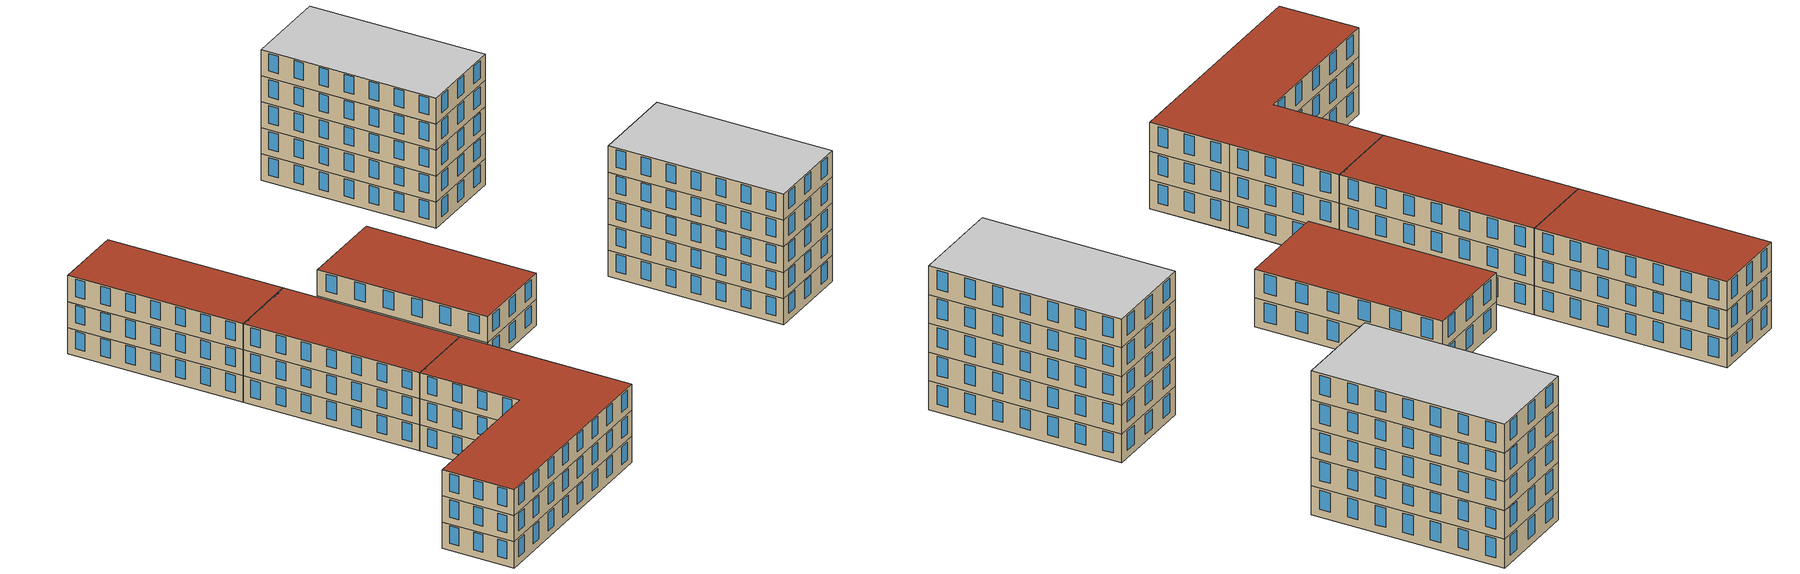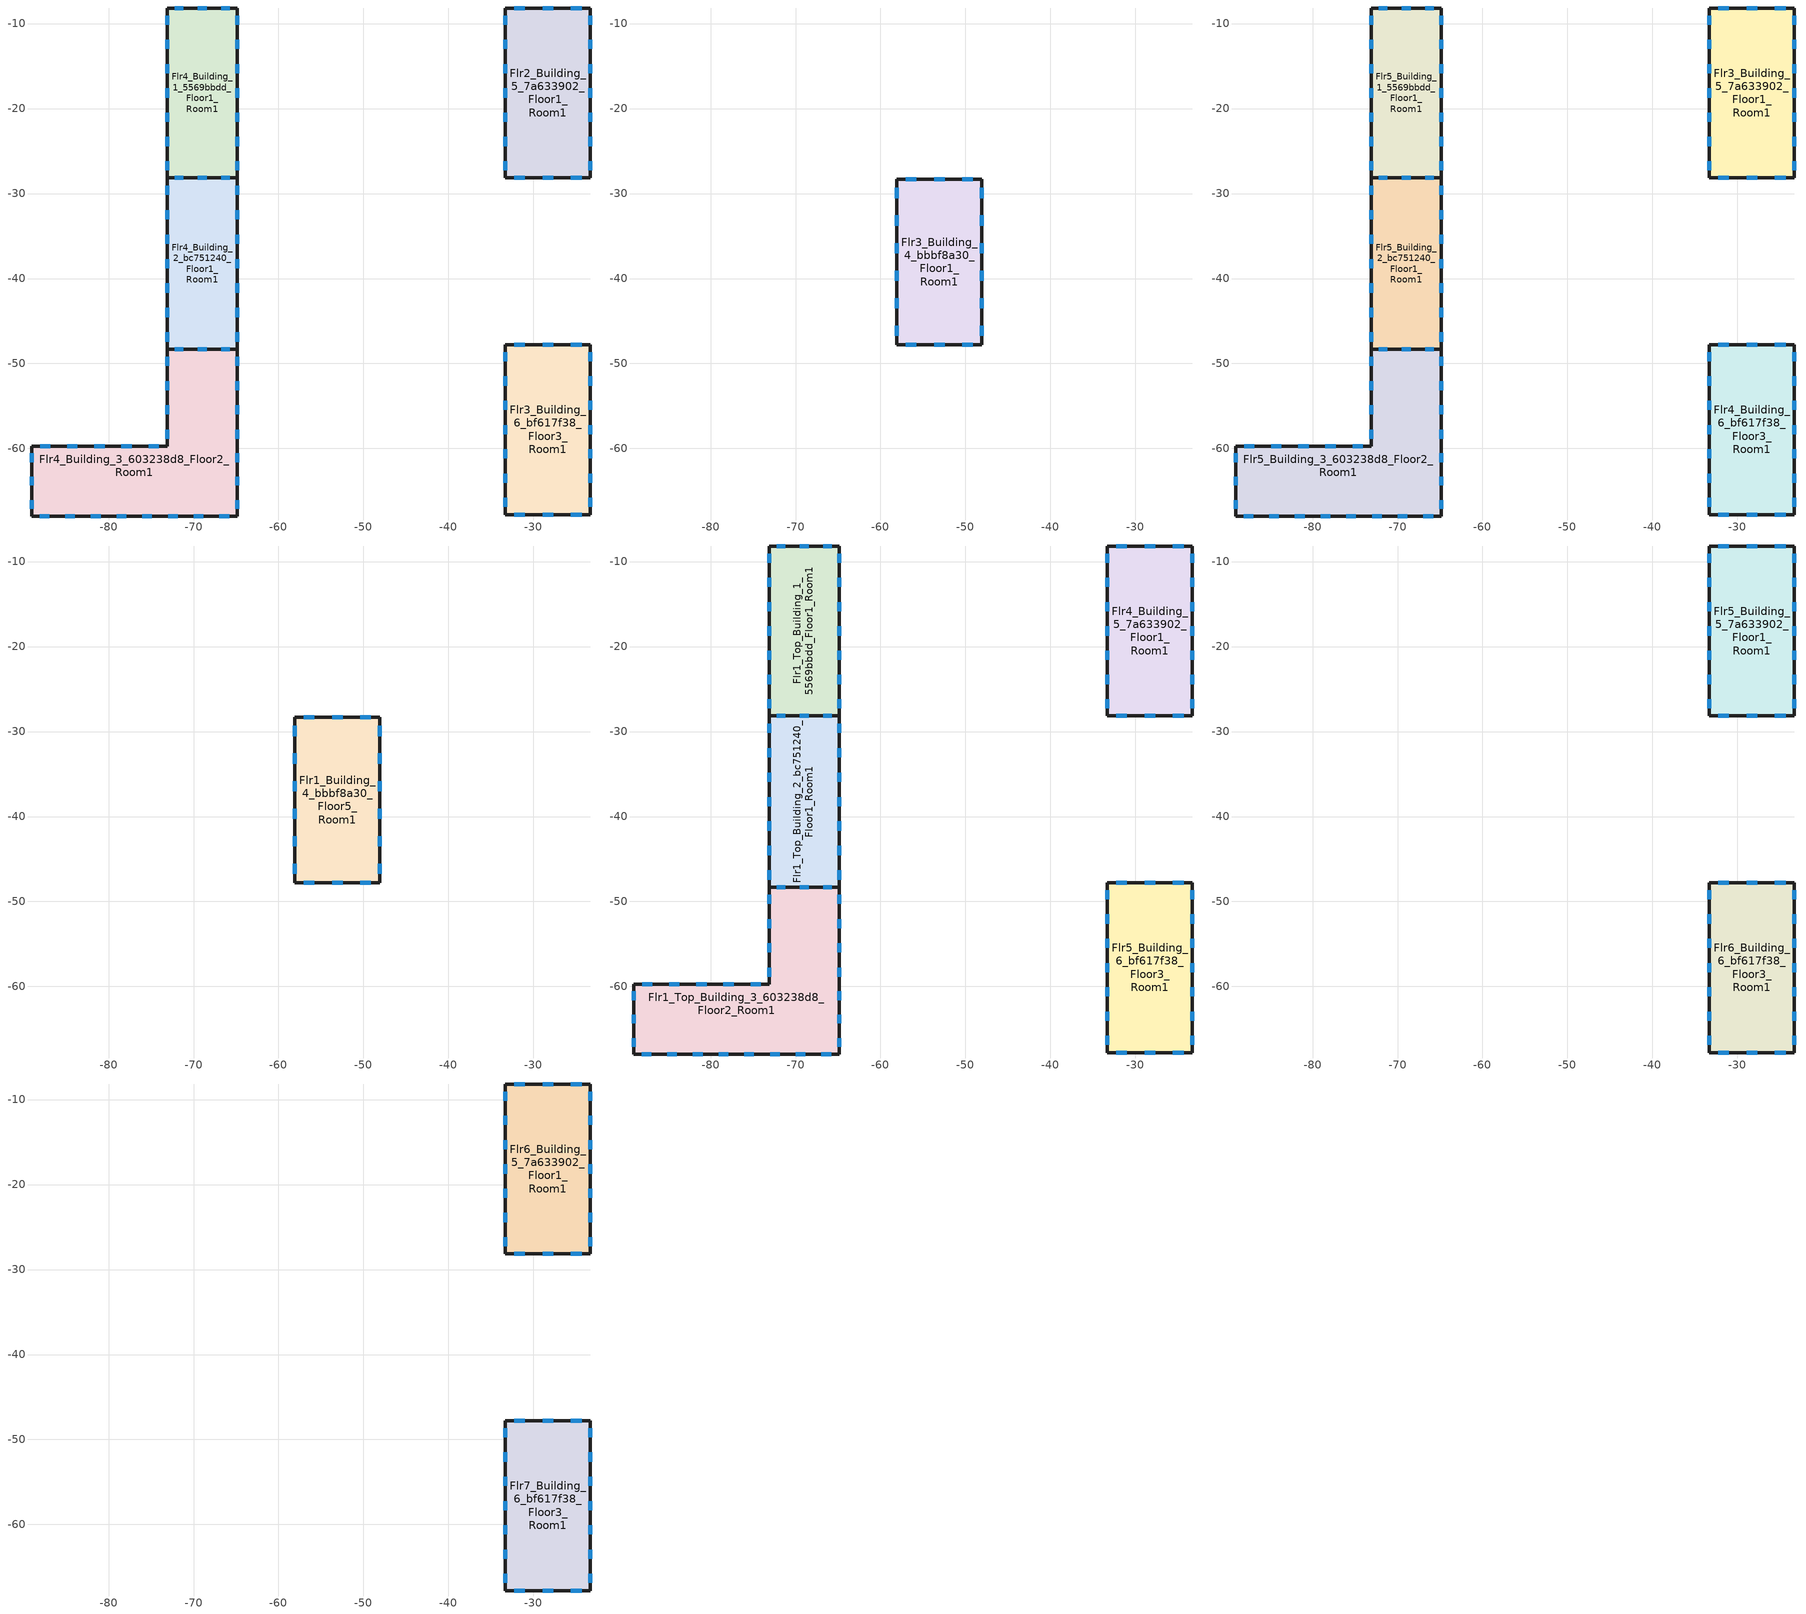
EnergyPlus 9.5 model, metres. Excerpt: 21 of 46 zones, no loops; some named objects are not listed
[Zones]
Flr2_Building_5_7a633902_Floor1_Room1
 floor adiabatic (Generic Interior Floor): -33.29,-8.17 -23.29,-8.17 -23.29,-28.17 -33.29,-28.17 z12
 wall outside (Generic Exterior Wall): -23.29,-8.17 -33.29,-8.17 -33.29,-28.17 -23.29,-28.17 -23.29,-8.17 z12:15
 window (Generic Double Pane): -24.33,-8.17 -25.58,-8.17 / -27.67,-8.17 -28.92,-8.17 / -31,-8.17 -32.25,-8.17 / -33.29,-9.06 -33.29,-10.13 / -33.29,-11.92 -33.29,-12.99 / -33.29,-14.78 -33.29,-15.85 / -33.29,-17.63 -33.29,-18.7 / -33.29,-20.49 -33.29,-21.56 / -33.29,-23.35 -33.29,-24.42 / -33.29,-26.2 -33.29,-27.28 / -32.25,-28.17 -31,-28.17 / -28.92,-28.17 -27.67,-28.17 / -25.58,-28.17 -24.33,-28.17 / -23.29,-27.28 -23.29,-26.2 / -23.29,-24.42 -23.29,-23.35 / -23.29,-21.56 -23.29,-20.49 / -23.29,-18.7 -23.29,-17.63 / -23.29,-15.85 -23.29,-14.78 / -23.29,-12.99 -23.29,-11.92 / -23.29,-10.13 -23.29,-9.06 z12.8:14.8
 ceiling adiabatic (Generic Interior Ceiling): -23.29,-28.17 -23.29,-8.17 -33.29,-8.17 -33.29,-28.17 z15
Flr3_Building_6_bf617f38_Floor3_Room1
 floor adiabatic (Generic Interior Floor): -33.29,-47.78 -23.29,-47.78 -23.29,-67.78 -33.29,-67.78 z11.94
 wall outside (Generic Exterior Wall): -23.29,-47.78 -33.29,-47.78 -33.29,-67.78 -23.29,-67.78 -23.29,-47.78 z11.94:14.94
 window (Generic Double Pane): -24.33,-47.78 -25.58,-47.78 / -27.67,-47.78 -28.92,-47.78 / -31,-47.78 -32.25,-47.78 / -33.29,-48.67 -33.29,-49.74 / -33.29,-51.53 -33.29,-52.6 / -33.29,-54.38 -33.29,-55.45 / -33.29,-57.24 -33.29,-58.31 / -33.29,-60.1 -33.29,-61.17 / -33.29,-62.95 -33.29,-64.03 / -33.29,-65.81 -33.29,-66.88 / -32.25,-67.78 -31,-67.78 / -28.92,-67.78 -27.67,-67.78 / -25.58,-67.78 -24.33,-67.78 / -23.29,-66.88 -23.29,-65.81 / -23.29,-64.03 -23.29,-62.95 / -23.29,-61.17 -23.29,-60.1 / -23.29,-58.31 -23.29,-57.24 / -23.29,-55.45 -23.29,-54.38 / -23.29,-52.6 -23.29,-51.53 / -23.29,-49.74 -23.29,-48.67 z12.74:14.74
 ceiling adiabatic (Generic Interior Ceiling): -23.29,-67.78 -23.29,-47.78 -33.29,-47.78 -33.29,-67.78 z14.94
Flr4_Building_1_5569bbdd_Floor1_Room1
 floor adiabatic (Generic Interior Floor): -64.87,-8.17 -64.87,-28.17 -73.08,-28.17 -73.08,-8.17 z12
 wall outside (Generic Exterior Wall): -73.08,-8.17 -73.08,-28.17 -64.87,-28.17 -64.87,-8.17 -73.08,-8.17 z12:15
 window (Generic Double Pane): -73.08,-9.06 -73.08,-10.13 / -73.08,-11.92 -73.08,-12.99 / -73.08,-14.78 -73.08,-15.85 / -73.08,-17.63 -73.08,-18.7 / -73.08,-20.49 -73.08,-21.56 / -73.08,-23.35 -73.08,-24.42 / -73.08,-26.2 -73.08,-27.28 / -72.23,-28.17 -71.2,-28.17 / -69.49,-28.17 -68.46,-28.17 / -66.75,-28.17 -65.73,-28.17 / -64.87,-27.28 -64.87,-26.2 / -64.87,-24.42 -64.87,-23.35 / -64.87,-21.56 -64.87,-20.49 / -64.87,-18.7 -64.87,-17.63 / -64.87,-15.85 -64.87,-14.78 / -64.87,-12.99 -64.87,-11.92 / -64.87,-10.13 -64.87,-9.06 / -65.73,-8.17 -66.75,-8.17 / -68.46,-8.17 -69.49,-8.17 / -71.2,-8.17 -72.23,-8.17 z12.8:14.8
 ceiling adiabatic (Generic Interior Ceiling): -64.87,-28.17 -64.87,-8.17 -73.08,-8.17 -73.08,-28.17 z15
Flr4_Building_2_bc751240_Floor1_Room1
 floor adiabatic (Generic Interior Floor): -64.87,-28.17 -64.87,-48.33 -73.08,-48.33 -73.08,-28.17 z12
 wall outside (Generic Exterior Wall): -73.08,-28.17 -73.08,-48.33 -64.87,-48.33 -64.87,-28.17 -73.08,-28.17 z12:15
 window (Generic Double Pane): -73.08,-29.07 -73.08,-30.15 / -73.08,-31.95 -73.08,-33.03 / -73.08,-34.83 -73.08,-35.91 / -73.08,-37.71 -73.08,-38.79 / -73.08,-40.59 -73.08,-41.67 / -73.08,-43.47 -73.08,-44.55 / -73.08,-46.35 -73.08,-47.43 / -72.23,-48.33 -71.2,-48.33 / -69.49,-48.33 -68.46,-48.33 / -66.75,-48.33 -65.73,-48.33 / -64.87,-47.43 -64.87,-46.35 / -64.87,-44.55 -64.87,-43.47 / -64.87,-41.67 -64.87,-40.59 / -64.87,-38.79 -64.87,-37.71 / -64.87,-35.91 -64.87,-34.83 / -64.87,-33.03 -64.87,-31.95 / -64.87,-30.15 -64.87,-29.07 / -65.73,-28.17 -66.75,-28.17 / -68.46,-28.17 -69.49,-28.17 / -71.2,-28.17 -72.23,-28.17 z12.8:14.8
 ceiling adiabatic (Generic Interior Ceiling): -64.87,-48.33 -64.87,-28.17 -73.08,-28.17 -73.08,-48.33 z15
Flr4_Building_3_603238d8_Floor2_Room1
 floor adiabatic (Generic Interior Floor): -64.87,-48.33 -64.87,-67.95 -89.06,-67.95 -89.06,-59.73 -73.08,-59.73 -73.08,-48.33 z12
 wall outside (Generic Exterior Wall): -89.06,-59.73 -89.06,-67.95 -64.87,-67.95 -64.87,-59.73 -64.87,-48.33 -73.08,-48.33 -73.08,-59.73 -89.06,-59.73 z12:15
 window (Generic Double Pane): -89.06,-60.59 -89.06,-61.62 / -89.06,-63.33 -89.06,-64.35 / -89.06,-66.06 -89.06,-67.09 / -88.11,-67.95 -86.98,-67.95 / -85.09,-67.95 -83.96,-67.95 / -82.07,-67.95 -80.93,-67.95 / -79.04,-67.95 -77.91,-67.95 / -76.02,-67.95 -74.89,-67.95 / -73,-67.95 -71.86,-67.95 / -69.97,-67.95 -68.84,-67.95 / -66.95,-67.95 -65.81,-67.95 / -64.87,-67.09 -64.87,-66.06 / -64.87,-64.35 -64.87,-63.33 / -64.87,-61.62 -64.87,-60.59 / -64.87,-58.84 -64.87,-57.77 / -64.87,-55.99 -64.87,-54.92 / -64.87,-53.14 -64.87,-52.07 / -64.87,-50.29 -64.87,-49.22 / -65.73,-48.33 -66.75,-48.33 / -68.46,-48.33 -69.49,-48.33 / -71.2,-48.33 -72.23,-48.33 / -73.08,-49.22 -73.08,-50.29 / -73.08,-52.07 -73.08,-53.14 / -73.08,-54.92 -73.08,-55.99 / -73.08,-57.77 -73.08,-58.84 / -74.08,-59.73 -75.28,-59.73 / -77.28,-59.73 -78.47,-59.73 / -80.47,-59.73 -81.67,-59.73 / -83.67,-59.73 -84.86,-59.73 / -86.86,-59.73 -88.06,-59.73 z12.8:14.8
 ceiling adiabatic (Generic Interior Ceiling): -64.87,-67.95 -64.87,-48.33 -73.08,-48.33 -73.08,-59.73 -89.06,-59.73 -89.06,-67.95 z15
Flr3_Building_4_bbbf8a30_Floor1_Room1
 floor adiabatic (Generic Interior Floor): -48.07,-28.33 -48.07,-47.78 -58.07,-47.78 -58.07,-28.33 z13.72
 wall outside (Generic Exterior Wall): -58.07,-28.33 -58.07,-47.78 -48.07,-47.78 -48.07,-28.33 -58.07,-28.33 z13.72:16.72
 window (Generic Double Pane): -58.07,-29.34 -58.07,-30.56 / -58.07,-32.58 -58.07,-33.8 / -58.07,-35.82 -58.07,-37.04 / -58.07,-39.06 -58.07,-40.28 / -58.07,-42.31 -58.07,-43.52 / -58.07,-45.55 -58.07,-46.76 / -57.03,-47.78 -55.78,-47.78 / -53.7,-47.78 -52.45,-47.78 / -50.36,-47.78 -49.11,-47.78 / -48.07,-46.76 -48.07,-45.55 / -48.07,-43.52 -48.07,-42.31 / -48.07,-40.28 -48.07,-39.06 / -48.07,-37.04 -48.07,-35.82 / -48.07,-33.8 -48.07,-32.58 / -48.07,-30.56 -48.07,-29.34 / -49.11,-28.33 -50.36,-28.33 / -52.45,-28.33 -53.7,-28.33 / -55.78,-28.33 -57.03,-28.33 z14.52:16.52
 ceiling adiabatic (Generic Interior Ceiling): -48.07,-47.78 -48.07,-28.33 -58.07,-28.33 -58.07,-47.78 z16.72
Flr3_Building_5_7a633902_Floor1_Room1
 floor adiabatic (Generic Interior Floor): -33.29,-8.17 -23.29,-8.17 -23.29,-28.17 -33.29,-28.17 z15
 wall outside (Generic Exterior Wall): -23.29,-8.17 -33.29,-8.17 -33.29,-28.17 -23.29,-28.17 -23.29,-8.17 z15:18
 window (Generic Double Pane): -24.33,-8.17 -25.58,-8.17 / -27.67,-8.17 -28.92,-8.17 / -31,-8.17 -32.25,-8.17 / -33.29,-9.06 -33.29,-10.13 / -33.29,-11.92 -33.29,-12.99 / -33.29,-14.78 -33.29,-15.85 / -33.29,-17.63 -33.29,-18.7 / -33.29,-20.49 -33.29,-21.56 / -33.29,-23.35 -33.29,-24.42 / -33.29,-26.2 -33.29,-27.28 / -32.25,-28.17 -31,-28.17 / -28.92,-28.17 -27.67,-28.17 / -25.58,-28.17 -24.33,-28.17 / -23.29,-27.28 -23.29,-26.2 / -23.29,-24.42 -23.29,-23.35 / -23.29,-21.56 -23.29,-20.49 / -23.29,-18.7 -23.29,-17.63 / -23.29,-15.85 -23.29,-14.78 / -23.29,-12.99 -23.29,-11.92 / -23.29,-10.13 -23.29,-9.06 z15.8:17.8
 ceiling adiabatic (Generic Interior Ceiling): -23.29,-28.17 -23.29,-8.17 -33.29,-8.17 -33.29,-28.17 z18
Flr4_Building_6_bf617f38_Floor3_Room1
 floor adiabatic (Generic Interior Floor): -33.29,-47.78 -23.29,-47.78 -23.29,-67.78 -33.29,-67.78 z14.94
 wall outside (Generic Exterior Wall): -23.29,-47.78 -33.29,-47.78 -33.29,-67.78 -23.29,-67.78 -23.29,-47.78 z14.94:17.94
 window (Generic Double Pane): -24.33,-47.78 -25.58,-47.78 / -27.67,-47.78 -28.92,-47.78 / -31,-47.78 -32.25,-47.78 / -33.29,-48.67 -33.29,-49.74 / -33.29,-51.53 -33.29,-52.6 / -33.29,-54.38 -33.29,-55.45 / -33.29,-57.24 -33.29,-58.31 / -33.29,-60.1 -33.29,-61.17 / -33.29,-62.95 -33.29,-64.03 / -33.29,-65.81 -33.29,-66.88 / -32.25,-67.78 -31,-67.78 / -28.92,-67.78 -27.67,-67.78 / -25.58,-67.78 -24.33,-67.78 / -23.29,-66.88 -23.29,-65.81 / -23.29,-64.03 -23.29,-62.95 / -23.29,-61.17 -23.29,-60.1 / -23.29,-58.31 -23.29,-57.24 / -23.29,-55.45 -23.29,-54.38 / -23.29,-52.6 -23.29,-51.53 / -23.29,-49.74 -23.29,-48.67 z15.74:17.74
 ceiling adiabatic (Generic Interior Ceiling): -23.29,-67.78 -23.29,-47.78 -33.29,-47.78 -33.29,-67.78 z17.94
Flr5_Building_1_5569bbdd_Floor1_Room1
 floor adiabatic (Generic Interior Floor): -64.87,-8.17 -64.87,-28.17 -73.08,-28.17 -73.08,-8.17 z15
 wall outside (Generic Exterior Wall): -73.08,-8.17 -73.08,-28.17 -64.87,-28.17 -64.87,-8.17 -73.08,-8.17 z15:18
 window (Generic Double Pane): -73.08,-9.06 -73.08,-10.13 / -73.08,-11.92 -73.08,-12.99 / -73.08,-14.78 -73.08,-15.85 / -73.08,-17.63 -73.08,-18.7 / -73.08,-20.49 -73.08,-21.56 / -73.08,-23.35 -73.08,-24.42 / -73.08,-26.2 -73.08,-27.28 / -72.23,-28.17 -71.2,-28.17 / -69.49,-28.17 -68.46,-28.17 / -66.75,-28.17 -65.73,-28.17 / -64.87,-27.28 -64.87,-26.2 / -64.87,-24.42 -64.87,-23.35 / -64.87,-21.56 -64.87,-20.49 / -64.87,-18.7 -64.87,-17.63 / -64.87,-15.85 -64.87,-14.78 / -64.87,-12.99 -64.87,-11.92 / -64.87,-10.13 -64.87,-9.06 / -65.73,-8.17 -66.75,-8.17 / -68.46,-8.17 -69.49,-8.17 / -71.2,-8.17 -72.23,-8.17 z15.8:17.8
 ceiling adiabatic (Generic Interior Ceiling): -64.87,-28.17 -64.87,-8.17 -73.08,-8.17 -73.08,-28.17 z18
Flr5_Building_2_bc751240_Floor1_Room1
 floor adiabatic (Generic Interior Floor): -64.87,-28.17 -64.87,-48.33 -73.08,-48.33 -73.08,-28.17 z15
 wall outside (Generic Exterior Wall): -73.08,-28.17 -73.08,-48.33 -64.87,-48.33 -64.87,-28.17 -73.08,-28.17 z15:18
 window (Generic Double Pane): -73.08,-29.07 -73.08,-30.15 / -73.08,-31.95 -73.08,-33.03 / -73.08,-34.83 -73.08,-35.91 / -73.08,-37.71 -73.08,-38.79 / -73.08,-40.59 -73.08,-41.67 / -73.08,-43.47 -73.08,-44.55 / -73.08,-46.35 -73.08,-47.43 / -72.23,-48.33 -71.2,-48.33 / -69.49,-48.33 -68.46,-48.33 / -66.75,-48.33 -65.73,-48.33 / -64.87,-47.43 -64.87,-46.35 / -64.87,-44.55 -64.87,-43.47 / -64.87,-41.67 -64.87,-40.59 / -64.87,-38.79 -64.87,-37.71 / -64.87,-35.91 -64.87,-34.83 / -64.87,-33.03 -64.87,-31.95 / -64.87,-30.15 -64.87,-29.07 / -65.73,-28.17 -66.75,-28.17 / -68.46,-28.17 -69.49,-28.17 / -71.2,-28.17 -72.23,-28.17 z15.8:17.8
 ceiling adiabatic (Generic Interior Ceiling): -64.87,-48.33 -64.87,-28.17 -73.08,-28.17 -73.08,-48.33 z18
Flr5_Building_3_603238d8_Floor2_Room1
 floor adiabatic (Generic Interior Floor): -64.87,-48.33 -64.87,-67.95 -89.06,-67.95 -89.06,-59.73 -73.08,-59.73 -73.08,-48.33 z15
 wall outside (Generic Exterior Wall): -89.06,-59.73 -89.06,-67.95 -64.87,-67.95 -64.87,-59.73 -64.87,-48.33 -73.08,-48.33 -73.08,-59.73 -89.06,-59.73 z15:18
 window (Generic Double Pane): -89.06,-60.59 -89.06,-61.62 / -89.06,-63.33 -89.06,-64.35 / -89.06,-66.06 -89.06,-67.09 / -88.11,-67.95 -86.98,-67.95 / -85.09,-67.95 -83.96,-67.95 / -82.07,-67.95 -80.93,-67.95 / -79.04,-67.95 -77.91,-67.95 / -76.02,-67.95 -74.89,-67.95 / -73,-67.95 -71.86,-67.95 / -69.97,-67.95 -68.84,-67.95 / -66.95,-67.95 -65.81,-67.95 / -64.87,-67.09 -64.87,-66.06 / -64.87,-64.35 -64.87,-63.33 / -64.87,-61.62 -64.87,-60.59 / -64.87,-58.84 -64.87,-57.77 / -64.87,-55.99 -64.87,-54.92 / -64.87,-53.14 -64.87,-52.07 / -64.87,-50.29 -64.87,-49.22 / -65.73,-48.33 -66.75,-48.33 / -68.46,-48.33 -69.49,-48.33 / -71.2,-48.33 -72.23,-48.33 / -73.08,-49.22 -73.08,-50.29 / -73.08,-52.07 -73.08,-53.14 / -73.08,-54.92 -73.08,-55.99 / -73.08,-57.77 -73.08,-58.84 / -74.08,-59.73 -75.28,-59.73 / -77.28,-59.73 -78.47,-59.73 / -80.47,-59.73 -81.67,-59.73 / -83.67,-59.73 -84.86,-59.73 / -86.86,-59.73 -88.06,-59.73 z15.8:17.8
 ceiling adiabatic (Generic Interior Ceiling): -64.87,-67.95 -64.87,-48.33 -73.08,-48.33 -73.08,-59.73 -89.06,-59.73 -89.06,-67.95 z18
Flr1_Building_4_bbbf8a30_Floor5_Room1
 floor adiabatic (Generic Interior Floor): -48.07,-28.33 -48.07,-47.78 -58.07,-47.78 -58.07,-28.33 z16.72
 wall outside (Generic Exterior Wall): -58.07,-28.33 -58.07,-47.78 -48.07,-47.78 -48.07,-28.33 -58.07,-28.33 z16.72:19.72
 window (Generic Double Pane): -58.07,-29.34 -58.07,-30.56 / -58.07,-32.58 -58.07,-33.8 / -58.07,-35.82 -58.07,-37.04 / -58.07,-39.06 -58.07,-40.28 / -58.07,-42.31 -58.07,-43.52 / -58.07,-45.55 -58.07,-46.76 / -57.03,-47.78 -55.78,-47.78 / -53.7,-47.78 -52.45,-47.78 / -50.36,-47.78 -49.11,-47.78 / -48.07,-46.76 -48.07,-45.55 / -48.07,-43.52 -48.07,-42.31 / -48.07,-40.28 -48.07,-39.06 / -48.07,-37.04 -48.07,-35.82 / -48.07,-33.8 -48.07,-32.58 / -48.07,-30.56 -48.07,-29.34 / -49.11,-28.33 -50.36,-28.33 / -52.45,-28.33 -53.7,-28.33 / -55.78,-28.33 -57.03,-28.33 z17.52:19.52
 roof outside (Generic Roof): -48.07,-47.78 -48.07,-28.33 -58.07,-28.33 -58.07,-47.78 z19.72
Flr1_Top_Building_1_5569bbdd_Floor1_Room1
 floor adiabatic (Generic Interior Floor): -64.87,-8.17 -64.87,-28.17 -73.08,-28.17 -73.08,-8.17 z18
 wall outside (Generic Exterior Wall): -73.08,-8.17 -73.08,-28.17 -64.87,-28.17 -64.87,-8.17 -73.08,-8.17 z18:21
 window (Generic Double Pane): -73.08,-9.06 -73.08,-10.13 / -73.08,-11.92 -73.08,-12.99 / -73.08,-14.78 -73.08,-15.85 / -73.08,-17.63 -73.08,-18.7 / -73.08,-20.49 -73.08,-21.56 / -73.08,-23.35 -73.08,-24.42 / -73.08,-26.2 -73.08,-27.28 / -72.23,-28.17 -71.2,-28.17 / -69.49,-28.17 -68.46,-28.17 / -66.75,-28.17 -65.73,-28.17 / -64.87,-27.28 -64.87,-26.2 / -64.87,-24.42 -64.87,-23.35 / -64.87,-21.56 -64.87,-20.49 / -64.87,-18.7 -64.87,-17.63 / -64.87,-15.85 -64.87,-14.78 / -64.87,-12.99 -64.87,-11.92 / -64.87,-10.13 -64.87,-9.06 / -65.73,-8.17 -66.75,-8.17 / -68.46,-8.17 -69.49,-8.17 / -71.2,-8.17 -72.23,-8.17 z18.8:20.8
 roof outside (Generic Roof): -64.87,-28.17 -64.87,-8.17 -73.08,-8.17 -73.08,-28.17 z21
Flr1_Top_Building_2_bc751240_Floor1_Room1
 floor adiabatic (Generic Interior Floor): -64.87,-28.17 -64.87,-48.33 -73.08,-48.33 -73.08,-28.17 z18
 wall outside (Generic Exterior Wall): -73.08,-28.17 -73.08,-48.33 -64.87,-48.33 -64.87,-28.17 -73.08,-28.17 z18:21
 window (Generic Double Pane): -73.08,-29.07 -73.08,-30.15 / -73.08,-31.95 -73.08,-33.03 / -73.08,-34.83 -73.08,-35.91 / -73.08,-37.71 -73.08,-38.79 / -73.08,-40.59 -73.08,-41.67 / -73.08,-43.47 -73.08,-44.55 / -73.08,-46.35 -73.08,-47.43 / -72.23,-48.33 -71.2,-48.33 / -69.49,-48.33 -68.46,-48.33 / -66.75,-48.33 -65.73,-48.33 / -64.87,-47.43 -64.87,-46.35 / -64.87,-44.55 -64.87,-43.47 / -64.87,-41.67 -64.87,-40.59 / -64.87,-38.79 -64.87,-37.71 / -64.87,-35.91 -64.87,-34.83 / -64.87,-33.03 -64.87,-31.95 / -64.87,-30.15 -64.87,-29.07 / -65.73,-28.17 -66.75,-28.17 / -68.46,-28.17 -69.49,-28.17 / -71.2,-28.17 -72.23,-28.17 z18.8:20.8
 roof outside (Generic Roof): -64.87,-48.33 -64.87,-28.17 -73.08,-28.17 -73.08,-48.33 z21
Flr1_Top_Building_3_603238d8_Floor2_Room1
 floor adiabatic (Generic Interior Floor): -64.87,-48.33 -64.87,-67.95 -89.06,-67.95 -89.06,-59.73 -73.08,-59.73 -73.08,-48.33 z18
 wall outside (Generic Exterior Wall): -89.06,-59.73 -89.06,-67.95 -64.87,-67.95 -64.87,-59.73 -64.87,-48.33 -73.08,-48.33 -73.08,-59.73 -89.06,-59.73 z18:21
 window (Generic Double Pane): -89.06,-60.59 -89.06,-61.62 / -89.06,-63.33 -89.06,-64.35 / -89.06,-66.06 -89.06,-67.09 / -88.11,-67.95 -86.98,-67.95 / -85.09,-67.95 -83.96,-67.95 / -82.07,-67.95 -80.93,-67.95 / -79.04,-67.95 -77.91,-67.95 / -76.02,-67.95 -74.89,-67.95 / -73,-67.95 -71.86,-67.95 / -69.97,-67.95 -68.84,-67.95 / -66.95,-67.95 -65.81,-67.95 / -64.87,-67.09 -64.87,-66.06 / -64.87,-64.35 -64.87,-63.33 / -64.87,-61.62 -64.87,-60.59 / -64.87,-58.84 -64.87,-57.77 / -64.87,-55.99 -64.87,-54.92 / -64.87,-53.14 -64.87,-52.07 / -64.87,-50.29 -64.87,-49.22 / -65.73,-48.33 -66.75,-48.33 / -68.46,-48.33 -69.49,-48.33 / -71.2,-48.33 -72.23,-48.33 / -73.08,-49.22 -73.08,-50.29 / -73.08,-52.07 -73.08,-53.14 / -73.08,-54.92 -73.08,-55.99 / -73.08,-57.77 -73.08,-58.84 / -74.08,-59.73 -75.28,-59.73 / -77.28,-59.73 -78.47,-59.73 / -80.47,-59.73 -81.67,-59.73 / -83.67,-59.73 -84.86,-59.73 / -86.86,-59.73 -88.06,-59.73 z18.8:20.8
 roof outside (Generic Roof): -64.87,-67.95 -64.87,-48.33 -73.08,-48.33 -73.08,-59.73 -89.06,-59.73 -89.06,-67.95 z21
Flr4_Building_5_7a633902_Floor1_Room1
 floor adiabatic (Generic Interior Floor): -33.29,-8.17 -23.29,-8.17 -23.29,-28.17 -33.29,-28.17 z18
 wall outside (Generic Exterior Wall): -23.29,-8.17 -33.29,-8.17 -33.29,-28.17 -23.29,-28.17 -23.29,-8.17 z18:21
 window (Generic Double Pane): -24.33,-8.17 -25.58,-8.17 / -27.67,-8.17 -28.92,-8.17 / -31,-8.17 -32.25,-8.17 / -33.29,-9.06 -33.29,-10.13 / -33.29,-11.92 -33.29,-12.99 / -33.29,-14.78 -33.29,-15.85 / -33.29,-17.63 -33.29,-18.7 / -33.29,-20.49 -33.29,-21.56 / -33.29,-23.35 -33.29,-24.42 / -33.29,-26.2 -33.29,-27.28 / -32.25,-28.17 -31,-28.17 / -28.92,-28.17 -27.67,-28.17 / -25.58,-28.17 -24.33,-28.17 / -23.29,-27.28 -23.29,-26.2 / -23.29,-24.42 -23.29,-23.35 / -23.29,-21.56 -23.29,-20.49 / -23.29,-18.7 -23.29,-17.63 / -23.29,-15.85 -23.29,-14.78 / -23.29,-12.99 -23.29,-11.92 / -23.29,-10.13 -23.29,-9.06 z18.8:20.8
 ceiling adiabatic (Generic Interior Ceiling): -23.29,-28.17 -23.29,-8.17 -33.29,-8.17 -33.29,-28.17 z21
Flr5_Building_6_bf617f38_Floor3_Room1
 floor adiabatic (Generic Interior Floor): -33.29,-47.78 -23.29,-47.78 -23.29,-67.78 -33.29,-67.78 z17.94
 wall outside (Generic Exterior Wall): -23.29,-47.78 -33.29,-47.78 -33.29,-67.78 -23.29,-67.78 -23.29,-47.78 z17.94:20.94
 window (Generic Double Pane): -24.33,-47.78 -25.58,-47.78 / -27.67,-47.78 -28.92,-47.78 / -31,-47.78 -32.25,-47.78 / -33.29,-48.67 -33.29,-49.74 / -33.29,-51.53 -33.29,-52.6 / -33.29,-54.38 -33.29,-55.45 / -33.29,-57.24 -33.29,-58.31 / -33.29,-60.1 -33.29,-61.17 / -33.29,-62.95 -33.29,-64.03 / -33.29,-65.81 -33.29,-66.88 / -32.25,-67.78 -31,-67.78 / -28.92,-67.78 -27.67,-67.78 / -25.58,-67.78 -24.33,-67.78 / -23.29,-66.88 -23.29,-65.81 / -23.29,-64.03 -23.29,-62.95 / -23.29,-61.17 -23.29,-60.1 / -23.29,-58.31 -23.29,-57.24 / -23.29,-55.45 -23.29,-54.38 / -23.29,-52.6 -23.29,-51.53 / -23.29,-49.74 -23.29,-48.67 z18.74:20.74
 ceiling adiabatic (Generic Interior Ceiling): -23.29,-67.78 -23.29,-47.78 -33.29,-47.78 -33.29,-67.78 z20.94
Flr5_Building_5_7a633902_Floor1_Room1
 floor adiabatic (Generic Interior Floor): -33.29,-8.17 -23.29,-8.17 -23.29,-28.17 -33.29,-28.17 z21
 wall outside (Generic Exterior Wall): -23.29,-8.17 -33.29,-8.17 -33.29,-28.17 -23.29,-28.17 -23.29,-8.17 z21:24
 window (Generic Double Pane): -24.33,-8.17 -25.58,-8.17 / -27.67,-8.17 -28.92,-8.17 / -31,-8.17 -32.25,-8.17 / -33.29,-9.06 -33.29,-10.13 / -33.29,-11.92 -33.29,-12.99 / -33.29,-14.78 -33.29,-15.85 / -33.29,-17.63 -33.29,-18.7 / -33.29,-20.49 -33.29,-21.56 / -33.29,-23.35 -33.29,-24.42 / -33.29,-26.2 -33.29,-27.28 / -32.25,-28.17 -31,-28.17 / -28.92,-28.17 -27.67,-28.17 / -25.58,-28.17 -24.33,-28.17 / -23.29,-27.28 -23.29,-26.2 / -23.29,-24.42 -23.29,-23.35 / -23.29,-21.56 -23.29,-20.49 / -23.29,-18.7 -23.29,-17.63 / -23.29,-15.85 -23.29,-14.78 / -23.29,-12.99 -23.29,-11.92 / -23.29,-10.13 -23.29,-9.06 z21.8:23.8
 ceiling adiabatic (Generic Interior Ceiling): -23.29,-28.17 -23.29,-8.17 -33.29,-8.17 -33.29,-28.17 z24
Flr6_Building_6_bf617f38_Floor3_Room1
 floor adiabatic (Generic Interior Floor): -33.29,-47.78 -23.29,-47.78 -23.29,-67.78 -33.29,-67.78 z20.94
 wall outside (Generic Exterior Wall): -23.29,-47.78 -33.29,-47.78 -33.29,-67.78 -23.29,-67.78 -23.29,-47.78 z20.94:23.94
 window (Generic Double Pane): -24.33,-47.78 -25.58,-47.78 / -27.67,-47.78 -28.92,-47.78 / -31,-47.78 -32.25,-47.78 / -33.29,-48.67 -33.29,-49.74 / -33.29,-51.53 -33.29,-52.6 / -33.29,-54.38 -33.29,-55.45 / -33.29,-57.24 -33.29,-58.31 / -33.29,-60.1 -33.29,-61.17 / -33.29,-62.95 -33.29,-64.03 / -33.29,-65.81 -33.29,-66.88 / -32.25,-67.78 -31,-67.78 / -28.92,-67.78 -27.67,-67.78 / -25.58,-67.78 -24.33,-67.78 / -23.29,-66.88 -23.29,-65.81 / -23.29,-64.03 -23.29,-62.95 / -23.29,-61.17 -23.29,-60.1 / -23.29,-58.31 -23.29,-57.24 / -23.29,-55.45 -23.29,-54.38 / -23.29,-52.6 -23.29,-51.53 / -23.29,-49.74 -23.29,-48.67 z21.74:23.74
 ceiling adiabatic (Generic Interior Ceiling): -23.29,-67.78 -23.29,-47.78 -33.29,-47.78 -33.29,-67.78 z23.94
Flr6_Building_5_7a633902_Floor1_Room1
 floor adiabatic (Generic Interior Floor): -33.29,-8.17 -23.29,-8.17 -23.29,-28.17 -33.29,-28.17 z24
 wall outside (Generic Exterior Wall): -23.29,-8.17 -33.29,-8.17 -33.29,-28.17 -23.29,-28.17 -23.29,-8.17 z24:27
 window (Generic Double Pane): -24.33,-8.17 -25.58,-8.17 / -27.67,-8.17 -28.92,-8.17 / -31,-8.17 -32.25,-8.17 / -33.29,-9.06 -33.29,-10.13 / -33.29,-11.92 -33.29,-12.99 / -33.29,-14.78 -33.29,-15.85 / -33.29,-17.63 -33.29,-18.7 / -33.29,-20.49 -33.29,-21.56 / -33.29,-23.35 -33.29,-24.42 / -33.29,-26.2 -33.29,-27.28 / -32.25,-28.17 -31,-28.17 / -28.92,-28.17 -27.67,-28.17 / -25.58,-28.17 -24.33,-28.17 / -23.29,-27.28 -23.29,-26.2 / -23.29,-24.42 -23.29,-23.35 / -23.29,-21.56 -23.29,-20.49 / -23.29,-18.7 -23.29,-17.63 / -23.29,-15.85 -23.29,-14.78 / -23.29,-12.99 -23.29,-11.92 / -23.29,-10.13 -23.29,-9.06 z24.8:26.8
 ceiling adiabatic (Generic Interior Ceiling): -23.29,-28.17 -23.29,-8.17 -33.29,-8.17 -33.29,-28.17 z27
Flr7_Building_6_bf617f38_Floor3_Room1
 floor adiabatic (Generic Interior Floor): -33.29,-47.78 -23.29,-47.78 -23.29,-67.78 -33.29,-67.78 z23.94
 wall outside (Generic Exterior Wall): -23.29,-47.78 -33.29,-47.78 -33.29,-67.78 -23.29,-67.78 -23.29,-47.78 z23.94:26.94
 window (Generic Double Pane): -24.33,-47.78 -25.58,-47.78 / -27.67,-47.78 -28.92,-47.78 / -31,-47.78 -32.25,-47.78 / -33.29,-48.67 -33.29,-49.74 / -33.29,-51.53 -33.29,-52.6 / -33.29,-54.38 -33.29,-55.45 / -33.29,-57.24 -33.29,-58.31 / -33.29,-60.1 -33.29,-61.17 / -33.29,-62.95 -33.29,-64.03 / -33.29,-65.81 -33.29,-66.88 / -32.25,-67.78 -31,-67.78 / -28.92,-67.78 -27.67,-67.78 / -25.58,-67.78 -24.33,-67.78 / -23.29,-66.88 -23.29,-65.81 / -23.29,-64.03 -23.29,-62.95 / -23.29,-61.17 -23.29,-60.1 / -23.29,-58.31 -23.29,-57.24 / -23.29,-55.45 -23.29,-54.38 / -23.29,-52.6 -23.29,-51.53 / -23.29,-49.74 -23.29,-48.67 z24.74:26.74
 ceiling adiabatic (Generic Interior Ceiling): -23.29,-67.78 -23.29,-47.78 -33.29,-47.78 -33.29,-67.78 z26.94
[Building]
Building 1: North Axis {deg}=0; Terrain=City; Solar Distribution=FullExterior
[Site:Location]
Site 1: Latitude {deg}=0; Longitude {deg}=0; Time Zone {hr}=0; Elevation {m}=0
[Site:WaterMainsTemperature]
Calculation Method=CorrelationFromWeatherFile
[SizingPeriod:DesignDay] Month=8; Day of Month=21; Day Type=SummerDesignDay; Daily Dry-Bulb Temperature Range {deltaC}=10.1; Dry-Bulb Temperature Range Modifier Type=DefaultMultipliers; Barometric Pressure {Pa}=100475; Wind Speed {m/s}=4.4; Wind Direction {deg}=330; Rain Indicator=No; Snow Indicator=No; Daylight Saving Time Indicator=No; Solar Model Indicator=ASHRAETau; ASHRAE Clear Sky Optical Depth for Beam Irradiance (taub)=0.413; ASHRAE Clear Sky Optical Depth for Diffuse Irradiance (taud)=2.172
Name | Maximum Dry-Bulb Temperature {C} | Humidity Condition Type | Wetbulb or DewPoint at Maximum Dry-Bulb {C} | Enthalpy at Maximum Dry-Bulb {J/kg}
Lisboa Ann Clg .4% Condns DB=>MWB | 34.2 | Wetbulb | 20
Lisboa Ann Clg .4% Condns DP=>MDB | 23.4 | Dewpoint | 20.8
Lisboa Ann Clg .4% Condns Enth=>MDB | 29.3 | Enthalpy |  | 65600
Lisboa Ann Clg .4% Condns WB=>MDB | 29.2 | Wetbulb | 22.2
[Material] Thermal Absorptance=0.9
Name | Roughness | Thickness {m} | Conductivity {W/m-K} | Density {kg/m3} | Specific Heat {J/kg-K} | Solar Absorptance | Visible Absorptance
Generic 50mm Insulation | MediumRough | 0.05 | 0.03 | 43 | 1210 | 0.7 | 0.7
Generic Acoustic Tile | MediumSmooth | 0.02 | 0.06 | 368 | 590 | 0.2 | 0.2
Generic Brick | MediumRough | 0.1 | 0.9 | 1920 | 790 | 0.65 | 0.65
Generic Ceiling Air Gap | Smooth | 0.1 | 0.556 | 1.28 | 1000 | 0.7 | 0.7
Generic Gypsum Board | MediumSmooth | 0.0127 | 0.16 | 800 | 1090 | 0.5 | 0.5
Generic LW Concrete | MediumRough | 0.1 | 0.53 | 1280 | 840 | 0.8 | 0.8
Generic Roof Membrane | MediumRough | 0.01 | 0.16 | 1120 | 1460 | 0.65 | 0.65
Generic Wall Air Gap | Smooth | 0.1 | 0.667 | 1.28 | 1000 | 0.7 | 0.7
[WindowMaterial:Gas]
Generic Window Air Gap: Gas Type=Air; Thickness {m}=0.0127
[WindowMaterial:Glazing] Optical Data Type=SpectralAverage; Thickness {m}=0.006; Infrared Transmittance at Normal Incidence=0; Front Side Infrared Hemispherical Emissivity=0.84; Conductivity {W/m-K}=1; Dirt Correction Factor for Solar and Visible Transmittance=1; Solar Diffusing=No
Name | Solar Transmittance at Normal Incidence | Front Side Solar Reflectance at Normal Incidence | Back Side Solar Reflectance at Normal Incidence | Visible Transmittance at Normal Incidence | Front Side Visible Reflectance at Normal Incidence | Back Side Visible Reflectance at Normal Incidence | Back Side Infrared Hemispherical Emissivity
Generic Clear Glass | 0.77 | 0.07 | 0.07 | 0.88 | 0.08 | 0.08 | 0.84
Generic Low-e Glass | 0.45 | 0.36 | 0.36 | 0.71 | 0.21 | 0.21 | 0.047
[Construction]
Generic Double Pane: Generic Low-e Glass, Generic Window Air Gap, Generic Clear Glass
Generic Exterior Wall: Generic Brick, Generic LW Concrete, Generic 50mm Insulation, Generic Wall Air Gap, Generic Gypsum Board
Generic Interior Ceiling: Generic LW Concrete, Generic Ceiling Air Gap, Generic Acoustic Tile
Generic Interior Floor: Generic Acoustic Tile, Generic Ceiling Air Gap, Generic LW Concrete
Generic Roof: Generic Roof Membrane, Generic 50mm Insulation, Generic LW Concrete, Generic Ceiling Air Gap, Generic Acoustic Tile
[Zone] Multiplier=1; Part of Total Floor Area=Yes
Flr1_Building_4_bbbf8a30_Floor5_Room1; Flr1_Top_Building_1_5569bbdd_Floor1_Room1; Flr1_Top_Building_2_bc751240_Floor1_Room1; Flr1_Top_Building_3_603238d8_Floor2_Room1; Flr2_Building_5_7a633902_Floor1_Room1; Flr3_Building_4_bbbf8a30_Floor1_Room1; Flr3_Building_5_7a633902_Floor1_Room1; Flr3_Building_6_bf617f38_Floor3_Room1; Flr4_Building_1_5569bbdd_Floor1_Room1; Flr4_Building_2_bc751240_Floor1_Room1; Flr4_Building_3_603238d8_Floor2_Room1; Flr4_Building_5_7a633902_Floor1_Room1; Flr4_Building_6_bf617f38_Floor3_Room1; Flr5_Building_1_5569bbdd_Floor1_Room1; Flr5_Building_2_bc751240_Floor1_Room1; Flr5_Building_3_603238d8_Floor2_Room1; Flr5_Building_5_7a633902_Floor1_Room1; Flr5_Building_6_bf617f38_Floor3_Room1; Flr6_Building_5_7a633902_Floor1_Room1; Flr6_Building_6_bf617f38_Floor3_Room1; Flr7_Building_6_bf617f38_Floor3_Room1
[ZoneControl:Thermostat] Temperature Difference Between Cutout And Setpoint {deltaC}=0
Name | Zone or ZoneList | Control Type Schedule | Control 1
Flr1_Building_4_bbbf8a30_Floor5_Room1 Thermostat | Flr1_Building_4_bbbf8a30_Floor5_Room1 | Flr1_Building_4_bbbf8a30_Floor5_Room1 Thermostat Schedule | Thermostat Setpoint Dual Setpoint 26
Flr1_Top_Building_1_5569bbdd_Floor1_Room1 Thermostat | Flr1_Top_Building_1_5569bbdd_Floor1_Room1 | Flr1_Top_Building_1_5569bbdd_Floor1_Room1 Thermostat Schedule | Thermostat Setpoint Dual Setpoint 7
Flr1_Top_Building_2_bc751240_Floor1_Room1 Thermostat | Flr1_Top_Building_2_bc751240_Floor1_Room1 | Flr1_Top_Building_2_bc751240_Floor1_Room1 Thermostat Schedule | Thermostat Setpoint Dual Setpoint 14
Flr1_Top_Building_3_603238d8_Floor2_Room1 Thermostat | Flr1_Top_Building_3_603238d8_Floor2_Room1 | Flr1_Top_Building_3_603238d8_Floor2_Room1 Thermostat Schedule | Thermostat Setpoint Dual Setpoint 21
Flr2_Building_5_7a633902_Floor1_Room1 Thermostat | Flr2_Building_5_7a633902_Floor1_Room1 | Flr2_Building_5_7a633902_Floor1_Room1 Thermostat Schedule | Thermostat Setpoint Dual Setpoint 29
Flr3_Building_4_bbbf8a30_Floor1_Room1 Thermostat | Flr3_Building_4_bbbf8a30_Floor1_Room1 | Flr3_Building_4_bbbf8a30_Floor1_Room1 Thermostat Schedule | Thermostat Setpoint Dual Setpoint 25
Flr3_Building_5_7a633902_Floor1_Room1 Thermostat | Flr3_Building_5_7a633902_Floor1_Room1 | Flr3_Building_5_7a633902_Floor1_Room1 Thermostat Schedule | Thermostat Setpoint Dual Setpoint 30
Flr3_Building_6_bf617f38_Floor3_Room1 Thermostat | Flr3_Building_6_bf617f38_Floor3_Room1 | Flr3_Building_6_bf617f38_Floor3_Room1 Thermostat Schedule | Thermostat Setpoint Dual Setpoint 41
Flr4_Building_1_5569bbdd_Floor1_Room1 Thermostat | Flr4_Building_1_5569bbdd_Floor1_Room1 | Flr4_Building_1_5569bbdd_Floor1_Room1 Thermostat Schedule | Thermostat Setpoint Dual Setpoint 5
Flr4_Building_2_bc751240_Floor1_Room1 Thermostat | Flr4_Building_2_bc751240_Floor1_Room1 | Flr4_Building_2_bc751240_Floor1_Room1 Thermostat Schedule | Thermostat Setpoint Dual Setpoint 12
Flr4_Building_3_603238d8_Floor2_Room1 Thermostat | Flr4_Building_3_603238d8_Floor2_Room1 | Flr4_Building_3_603238d8_Floor2_Room1 Thermostat Schedule | Thermostat Setpoint Dual Setpoint 19
Flr4_Building_5_7a633902_Floor1_Room1 Thermostat | Flr4_Building_5_7a633902_Floor1_Room1 | Flr4_Building_5_7a633902_Floor1_Room1 Thermostat Schedule | Thermostat Setpoint Dual Setpoint 31
Flr4_Building_6_bf617f38_Floor3_Room1 Thermostat | Flr4_Building_6_bf617f38_Floor3_Room1 | Flr4_Building_6_bf617f38_Floor3_Room1 Thermostat Schedule | Thermostat Setpoint Dual Setpoint 42
Flr5_Building_1_5569bbdd_Floor1_Room1 Thermostat | Flr5_Building_1_5569bbdd_Floor1_Room1 | Flr5_Building_1_5569bbdd_Floor1_Room1 Thermostat Schedule | Thermostat Setpoint Dual Setpoint 6
Flr5_Building_2_bc751240_Floor1_Room1 Thermostat | Flr5_Building_2_bc751240_Floor1_Room1 | Flr5_Building_2_bc751240_Floor1_Room1 Thermostat Schedule | Thermostat Setpoint Dual Setpoint 13
Flr5_Building_3_603238d8_Floor2_Room1 Thermostat | Flr5_Building_3_603238d8_Floor2_Room1 | Flr5_Building_3_603238d8_Floor2_Room1 Thermostat Schedule | Thermostat Setpoint Dual Setpoint 20
Flr5_Building_5_7a633902_Floor1_Room1 Thermostat | Flr5_Building_5_7a633902_Floor1_Room1 | Flr5_Building_5_7a633902_Floor1_Room1 Thermostat Schedule | Thermostat Setpoint Dual Setpoint 32
Flr5_Building_6_bf617f38_Floor3_Room1 Thermostat | Flr5_Building_6_bf617f38_Floor3_Room1 | Flr5_Building_6_bf617f38_Floor3_Room1 Thermostat Schedule | Thermostat Setpoint Dual Setpoint 43
Flr6_Building_5_7a633902_Floor1_Room1 Thermostat | Flr6_Building_5_7a633902_Floor1_Room1 | Flr6_Building_5_7a633902_Floor1_Room1 Thermostat Schedule | Thermostat Setpoint Dual Setpoint 33
Flr6_Building_6_bf617f38_Floor3_Room1 Thermostat | Flr6_Building_6_bf617f38_Floor3_Room1 | Flr6_Building_6_bf617f38_Floor3_Room1 Thermostat Schedule | Thermostat Setpoint Dual Setpoint 44
Flr7_Building_6_bf617f38_Floor3_Room1 Thermostat | Flr7_Building_6_bf617f38_Floor3_Room1 | Flr7_Building_6_bf617f38_Floor3_Room1 Thermostat Schedule | Thermostat Setpoint Dual Setpoint 45
[ThermostatSetpoint:DualSetpoint] Heating Setpoint Temperature Schedule=ConstantSchedule_83fdef5e; Cooling Setpoint Temperature Schedule=ConstantSchedule_464f9884
Thermostat Setpoint Dual Setpoint 26; Thermostat Setpoint Dual Setpoint 7; Thermostat Setpoint Dual Setpoint 14; Thermostat Setpoint Dual Setpoint 21; Thermostat Setpoint Dual Setpoint 29; Thermostat Setpoint Dual Setpoint 25; Thermostat Setpoint Dual Setpoint 30; Thermostat Setpoint Dual Setpoint 41; Thermostat Setpoint Dual Setpoint 5; Thermostat Setpoint Dual Setpoint 12; Thermostat Setpoint Dual Setpoint 19; Thermostat Setpoint Dual Setpoint 31; Thermostat Setpoint Dual Setpoint 42; Thermostat Setpoint Dual Setpoint 6; Thermostat Setpoint Dual Setpoint 13; Thermostat Setpoint Dual Setpoint 20; Thermostat Setpoint Dual Setpoint 32; Thermostat Setpoint Dual Setpoint 43; Thermostat Setpoint Dual Setpoint 33; Thermostat Setpoint Dual Setpoint 44; Thermostat Setpoint Dual Setpoint 45
[ZoneHVAC:IdealLoadsAirSystem] Maximum Heating Supply Air Temperature {C}=50; Minimum Cooling Supply Air Temperature {C}=13; Heating Limit=LimitCapacity; Maximum Sensible Heating Capacity {W}=Autosize; Cooling Limit=LimitFlowRateAndCapacity; Maximum Cooling Air Flow Rate {m3/s}=Autosize; Maximum Total Cooling Capacity {W}=Autosize; Design Specification Outdoor Air Object=SINGLE_RES_Ventilation; Demand Controlled Ventilation Type=None; Outdoor Air Economizer Type=DifferentialDryBulb; Sensible Heat Recovery Effectiveness=0; Latent Heat Recovery Effectiveness=0
Flr2_Building_2_bc751240_Floor1_Room1 Ideal Loads Air System; Flr2_Building_3_603238d8_Floor2_Room1 Ideal Loads Air System; Flr2_Building_4_bbbf8a30_Floor1_Room1 Ideal Loads Air System; Flr2_Building_5_7a633902_Floor1_Room1 Ideal Loads Air System; Flr2_Building_6_bf617f38_Floor3_Room1 Ideal Loads Air System; Flr3_Building_1_5569bbdd_Floor1_Room1 Ideal Loads Air System; Flr3_Building_2_bc751240_Floor1_Room1 Ideal Loads Air System; Flr3_Building_3_603238d8_Floor2_Room1 Ideal Loads Air System; Flr3_Building_4_bbbf8a30_Floor1_Room1 Ideal Loads Air System; Flr3_Building_5_7a633902_Floor1_Room1 Ideal Loads Air System; Flr3_Building_6_bf617f38_Floor3_Room1 Ideal Loads Air System; Flr4_Building_1_5569bbdd_Floor1_Room1 Ideal Loads Air System; Flr4_Building_2_bc751240_Floor1_Room1 Ideal Loads Air System; Flr4_Building_3_603238d8_Floor2_Room1 Ideal Loads Air System; Flr4_Building_5_7a633902_Floor1_Room1 Ideal Loads Air System; Flr4_Building_6_bf617f38_Floor3_Room1 Ideal Loads Air System; Flr5_Building_1_5569bbdd_Floor1_Room1 Ideal Loads Air System; Flr5_Building_2_bc751240_Floor1_Room1 Ideal Loads Air System; Flr5_Building_3_603238d8_Floor2_Room1 Ideal Loads Air System; Flr5_Building_5_7a633902_Floor1_Room1 Ideal Loads Air System; Flr5_Building_6_bf617f38_Floor3_Room1 Ideal Loads Air System; Flr6_Building_5_7a633902_Floor1_Room1 Ideal Loads Air System; Flr6_Building_6_bf617f38_Floor3_Room1 Ideal Loads Air System; Flr7_Building_5_7a633902_Floor1_Room1 Ideal Loads Air System; Flr7_Building_6_bf617f38_Floor3_Room1 Ideal Loads Air System; Flr8_Building_5_7a633902_Floor1_Room1 Ideal Loads Air System
[DesignSpecification:OutdoorAir]
SINGLE_RES_Ventilation: Outdoor Air Method=Sum; Outdoor Air Flow per Person {m3/s-person}=0; Outdoor Air Flow per Zone Floor Area {m3/s-m2}=8.636e-05; Outdoor Air Flow per Zone {m3/s}=0; Outdoor Air Flow Air Changes per Hour {1/hr}=0.245
[Zone equipment]
Flr1_Building_4_bbbf8a30_Floor5_Room1: Flr1_Building_4_bbbf8a30_Floor5_Room1 Ideal Loads Air System
Flr1_Top_Building_1_5569bbdd_Floor1_Room1: Flr1_Top_Building_1_5569bbdd_Floor1_Room1 Ideal Loads Air System
Flr1_Top_Building_2_bc751240_Floor1_Room1: Flr1_Top_Building_2_bc751240_Floor1_Room1 Ideal Loads Air System
Flr1_Top_Building_3_603238d8_Floor2_Room1: Flr1_Top_Building_3_603238d8_Floor2_Room1 Ideal Loads Air System
Flr2_Building_5_7a633902_Floor1_Room1: Flr2_Building_5_7a633902_Floor1_Room1 Ideal Loads Air System
Flr3_Building_4_bbbf8a30_Floor1_Room1: Flr3_Building_4_bbbf8a30_Floor1_Room1 Ideal Loads Air System
Flr3_Building_5_7a633902_Floor1_Room1: Flr3_Building_5_7a633902_Floor1_Room1 Ideal Loads Air System
Flr3_Building_6_bf617f38_Floor3_Room1: Flr3_Building_6_bf617f38_Floor3_Room1 Ideal Loads Air System
Flr4_Building_1_5569bbdd_Floor1_Room1: Flr4_Building_1_5569bbdd_Floor1_Room1 Ideal Loads Air System
Flr4_Building_2_bc751240_Floor1_Room1: Flr4_Building_2_bc751240_Floor1_Room1 Ideal Loads Air System
Flr4_Building_3_603238d8_Floor2_Room1: Flr4_Building_3_603238d8_Floor2_Room1 Ideal Loads Air System
Flr4_Building_5_7a633902_Floor1_Room1: Flr4_Building_5_7a633902_Floor1_Room1 Ideal Loads Air System
Flr4_Building_6_bf617f38_Floor3_Room1: Flr4_Building_6_bf617f38_Floor3_Room1 Ideal Loads Air System
Flr5_Building_1_5569bbdd_Floor1_Room1: Flr5_Building_1_5569bbdd_Floor1_Room1 Ideal Loads Air System
Flr5_Building_2_bc751240_Floor1_Room1: Flr5_Building_2_bc751240_Floor1_Room1 Ideal Loads Air System
Flr5_Building_3_603238d8_Floor2_Room1: Flr5_Building_3_603238d8_Floor2_Room1 Ideal Loads Air System
Flr5_Building_5_7a633902_Floor1_Room1: Flr5_Building_5_7a633902_Floor1_Room1 Ideal Loads Air System
Flr5_Building_6_bf617f38_Floor3_Room1: Flr5_Building_6_bf617f38_Floor3_Room1 Ideal Loads Air System
Flr6_Building_5_7a633902_Floor1_Room1: Flr6_Building_5_7a633902_Floor1_Room1 Ideal Loads Air System
Flr6_Building_6_bf617f38_Floor3_Room1: Flr6_Building_6_bf617f38_Floor3_Room1 Ideal Loads Air System
Flr7_Building_6_bf617f38_Floor3_Room1: Flr7_Building_6_bf617f38_Floor3_Room1 Ideal Loads Air System
[Sizing:Zone] Zone Cooling Design Supply Air Temperature Input Method=SupplyAirTemperature; Zone Cooling Design Supply Air Temperature {C}=14; Zone Cooling Design Supply Air Temperature Difference {deltaC}=11.11; Zone Heating Design Supply Air Temperature Input Method=SupplyAirTemperature; Zone Heating Design Supply Air Temperature {C}=40; Zone Heating Design Supply Air Temperature Difference {deltaC}=11.11; Zone Cooling Design Supply Air Humidity Ratio {kgWater/kgDryAir}=0.0085; Zone Heating Design Supply Air Humidity Ratio {kgWater/kgDryAir}=0.008; Design Specification Outdoor Air Object=SINGLE_RES_Ventilation; Cooling Design Air Flow Method=DesignDay; Cooling Design Air Flow Rate {m3/s}=0; Cooling Minimum Air Flow per Zone Floor Area {m3/s-m2}=0.000762; Cooling Minimum Air Flow {m3/s}=0; Cooling Minimum Air Flow Fraction=0; Heating Design Air Flow Method=DesignDay; Heating Design Air Flow Rate {m3/s}=0; Heating Maximum Air Flow per Zone Floor Area {m3/s-m2}=0.002032; Heating Maximum Air Flow {m3/s}=0.141576; Heating Maximum Air Flow Fraction=0.3; Account for Dedicated Outdoor Air System=No
Flr1_Building_4_bbbf8a30_Floor5_Room1; Flr1_Top_Building_1_5569bbdd_Floor1_Room1; Flr1_Top_Building_2_bc751240_Floor1_Room1; Flr1_Top_Building_3_603238d8_Floor2_Room1; Flr2_Building_5_7a633902_Floor1_Room1; Flr3_Building_4_bbbf8a30_Floor1_Room1; Flr3_Building_5_7a633902_Floor1_Room1; Flr3_Building_6_bf617f38_Floor3_Room1; Flr4_Building_1_5569bbdd_Floor1_Room1; Flr4_Building_2_bc751240_Floor1_Room1; Flr4_Building_3_603238d8_Floor2_Room1; Flr4_Building_5_7a633902_Floor1_Room1; Flr4_Building_6_bf617f38_Floor3_Room1; Flr5_Building_1_5569bbdd_Floor1_Room1; Flr5_Building_2_bc751240_Floor1_Room1; Flr5_Building_3_603238d8_Floor2_Room1; Flr5_Building_5_7a633902_Floor1_Room1; Flr5_Building_6_bf617f38_Floor3_Room1; Flr6_Building_5_7a633902_Floor1_Room1; Flr6_Building_6_bf617f38_Floor3_Room1; Flr7_Building_6_bf617f38_Floor3_Room1
[Schedule:Compact]
Flr1_Building_4_bbbf8a30_Floor5_Room1 Thermostat Schedule; Flr1_Top_Building_1_5569bbdd_Floor1_Room1 Thermostat Schedule; Flr1_Top_Building_2_bc751240_Floor1_Room1 Thermostat Schedule; Flr1_Top_Building_3_603238d8_Floor2_Room1 Thermostat Schedule; Flr2_Building_5_7a633902_Floor1_Room1 Thermostat Schedule; Flr3_Building_4_bbbf8a30_Floor1_Room1 Thermostat Schedule; Flr3_Building_5_7a633902_Floor1_Room1 Thermostat Schedule; Flr3_Building_6_bf617f38_Floor3_Room1 Thermostat Schedule; Flr4_Building_1_5569bbdd_Floor1_Room1 Thermostat Schedule; Flr4_Building_2_bc751240_Floor1_Room1 Thermostat Schedule; Flr4_Building_3_603238d8_Floor2_Room1 Thermostat Schedule; Flr4_Building_5_7a633902_Floor1_Room1 Thermostat Schedule; Flr4_Building_6_bf617f38_Floor3_Room1 Thermostat Schedule; Flr5_Building_1_5569bbdd_Floor1_Room1 Thermostat Schedule; Flr5_Building_2_bc751240_Floor1_Room1 Thermostat Schedule; Flr5_Building_3_603238d8_Floor2_Room1 Thermostat Schedule; Flr5_Building_5_7a633902_Floor1_Room1 Thermostat Schedule; Flr5_Building_6_bf617f38_Floor3_Room1 Thermostat Schedule; Flr6_Building_5_7a633902_Floor1_Room1 Thermostat Schedule; Flr6_Building_6_bf617f38_Floor3_Room1 Thermostat Schedule; Flr7_Building_6_bf617f38_Floor3_Room1 Thermostat Schedule: Through: 12/31, For: AllDays, Until: 24:00, 4
[Schedule:Day:Interval]
ConstantSchedule_83fdef5e_Day Schedule: No, 24:00, 20
ConstantSchedule_464f9884_Day Schedule: No, 24:00, 25
[Schedule:Week:Daily]
ConstantSchedule_83fdef5e Week Rule - Jan1-Dec31: ConstantSchedule_83fdef5e_Day Schedule, ConstantSchedule_83fdef5e_Day Schedule, ConstantSchedule_83fdef5e_Day Schedule, ConstantSchedule_83fdef5e_Day Schedule, ConstantSchedule_83fdef5e_Day Schedule, ConstantSchedule_83fdef5e_Day Schedule, ConstantSchedule_83fdef5e_Day Schedule, ConstantSchedule_83fdef5e_Day Schedule, ConstantSchedule_83fdef5e_Day Schedule, ConstantSchedule_83fdef5e_Day Schedule, ConstantSchedule_83fdef5e_Day Schedule, ConstantSchedule_83fdef5e_Day Schedule
ConstantSchedule_464f9884 Week Rule - Jan1-Dec31: ConstantSchedule_464f9884_Day Schedule, ConstantSchedule_464f9884_Day Schedule, ConstantSchedule_464f9884_Day Schedule, ConstantSchedule_464f9884_Day Schedule, ConstantSchedule_464f9884_Day Schedule, ConstantSchedule_464f9884_Day Schedule, ConstantSchedule_464f9884_Day Schedule, ConstantSchedule_464f9884_Day Schedule, ConstantSchedule_464f9884_Day Schedule, ConstantSchedule_464f9884_Day Schedule, ConstantSchedule_464f9884_Day Schedule, ConstantSchedule_464f9884_Day Schedule
[Schedule:Year]
ConstantSchedule_83fdef5e: ConstantSchedule_83fdef5e Week Rule - Jan1-Dec31, 1, 1, 12, 31
ConstantSchedule_464f9884: ConstantSchedule_464f9884 Week Rule - Jan1-Dec31, 1, 1, 12, 31
